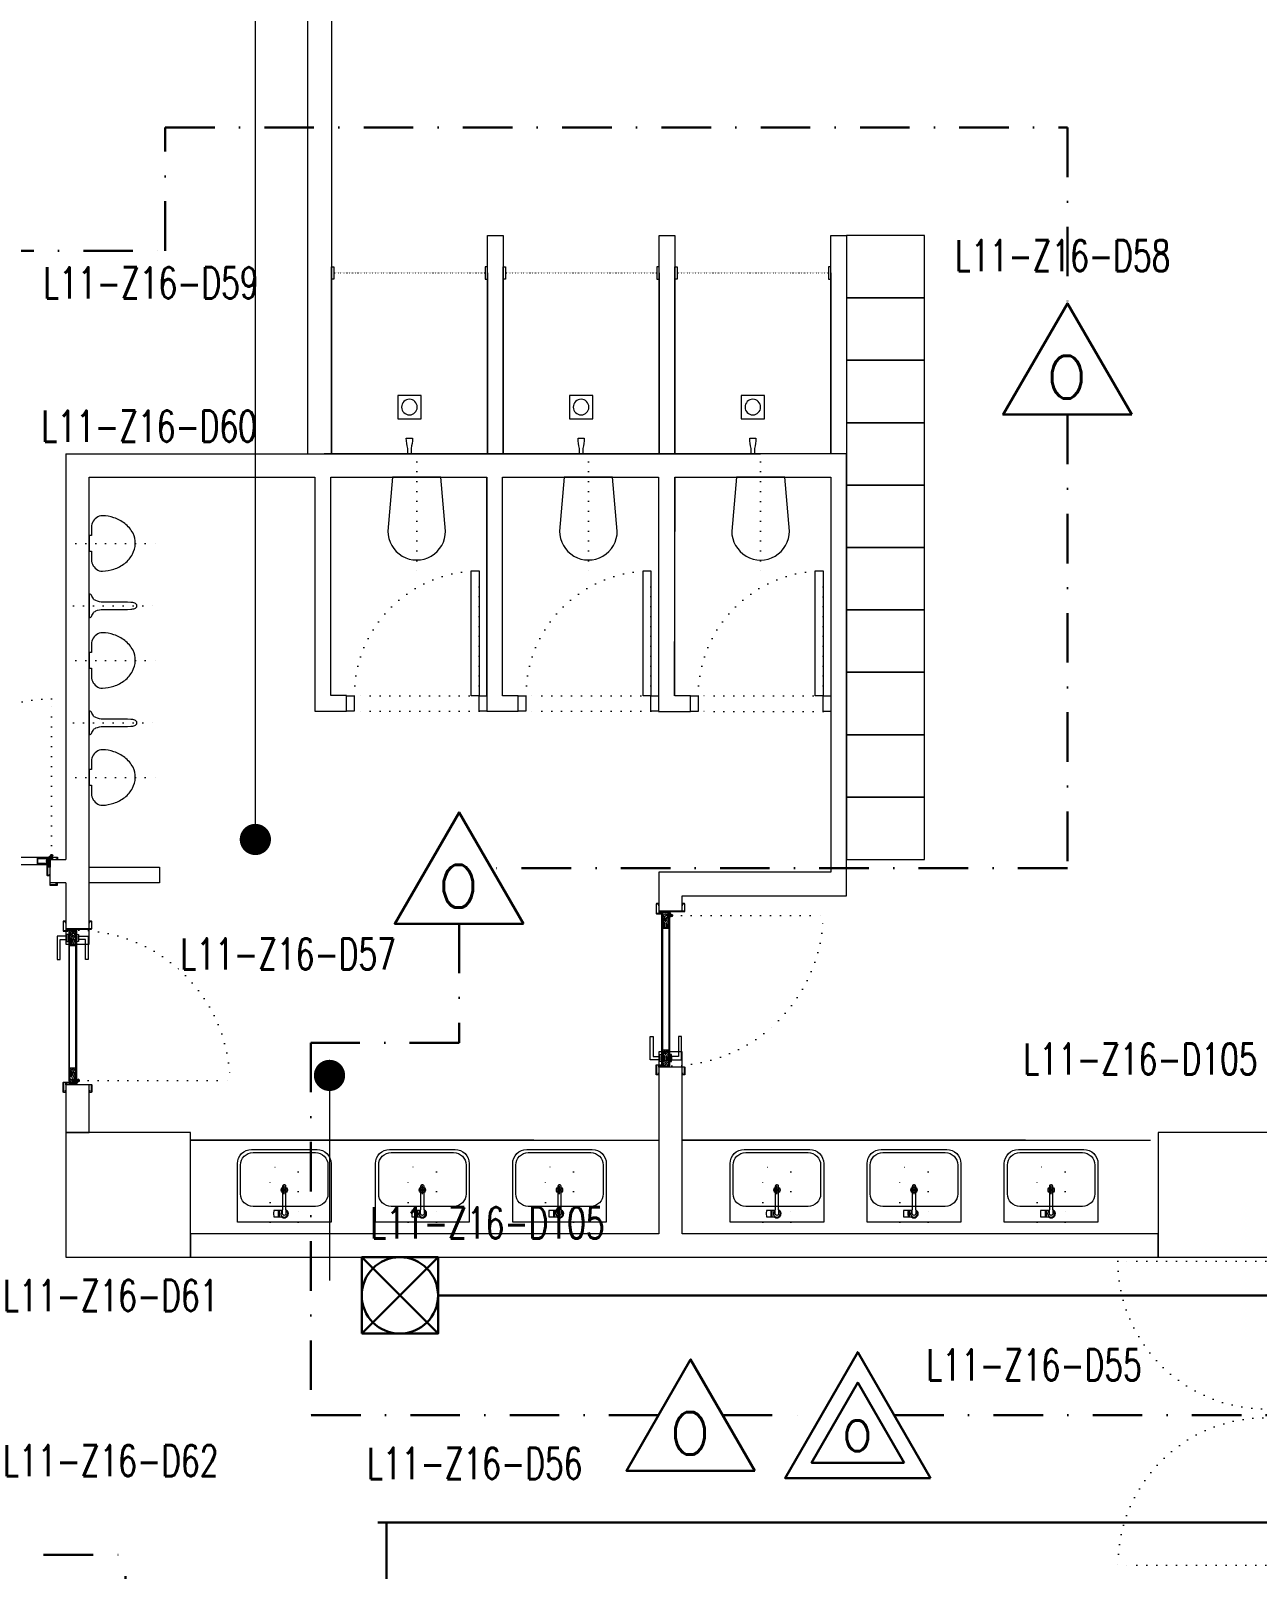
# Model space of a CAD drawing. Header units: metres. Extents: x -19121 to 152404, y -12107 to 29421.
# Drawn here: x 84838 to 85623, y 6990 to 7976 of the extents above; entities that cross this region are included whole.
import ezdxf
from ezdxf.enums import TextEntityAlignment as Align

# ---------------------------------------------------------------- set-up
doc = ezdxf.new("R2010")
doc.units = ezdxf.units.M
doc.header["$LTSCALE"] = 50
doc.header["$MEASUREMENT"] = 0
for name, pattern in [('DASHDOT', [25.4, 12.7, -6.35, 0, -6.35]), ('DOT2', [0.125, 0, -0.125]), ('HIDDEN', [0.375, 0.25, -0.125])]:
    doc.linetypes.add(name, pattern=pattern)
doc.layers.get('0').update_dxf_attribs({"color": 9, "lineweight": 9})
for name, color, linetype, lineweight in [('00', 9, 'Continuous', 9), ('01', 9, 'Continuous', 9), ('05', 9, 'Continuous', 9), ('05V', 9, 'Continuous', 9), ('06B', 9, 'Continuous', 9), ('06C @ 1', 9, 'Continuous', 9), ('07K', 9, 'Continuous', 9), ('09', 9, 'Continuous', 9), ('10', 9, 'Continuous', 9), ('11', 9, 'Continuous', 9), ('12', 9, 'Continuous', 9), ('15', 9, 'Continuous', 9), ('20', 9, 'DOT2', 9), ('21_mahal200', 9, 'Continuous', 9), ('E-ASMA TAVAN DUMAN DEDEKTÖRÜ', 7, 'Continuous', 30), ('E-DEDEKTÖR NUMARALARI', 20, 'Continuous', 30), ('E-DUVAR TİPİ FLAŞÖR', 7, 'Continuous', 30), ('E-KABLO', 7, 'Continuous', 30), ('E-OPTİK DUMAN DEDEKTÖRÜ', 7, 'Continuous', 30)]:
    doc.layers.add(name, color=color, linetype=linetype, lineweight=lineweight)
doc.styles.add('E-YAZI', font='txttw.shx', dxfattribs={"height": 200})
doc.styles.add('MuuM_TEXT-STANDART', font='ARIALN.TTF')
doc.dimstyles.new('MuuM_DIM200', dxfattribs={"dimscale": 20, "dimtxt": 2, "dimasz": 1, "dimexe": 1, "dimexo": 1, "dimgap": 1, "dimtad": 1, "dimdec": 1, "dimrnd": 0.5, "dimdsep": 46, "dimtxsty": 'MuuM_TEXT-STANDART', "dimblk": 'ARCHTICK', "dimcen": 0, "dimdle": 0.15, "dimclrd": 256, "dimclre": 256, "dimclrt": 256, "dimadec": 0, "dimazin": 0, "dimtfac": 5, "dimtdec": 1, "dimtix": 1, "dimtmove": 2, "dimatfit": 3, "dimldrblk": 'DOT', "dimfxl": 3, "dimfxlon": 1, "dimtolj": 1, "dimlwd": -1, "dimlwe": -1, "dimarcsym": 0})

# ---------------------------------------------------------------- blocks, each defined once
blk = doc.blocks.new('100_OPTİK DUMAN DEDEKTÖRÜ 085')
at = {"layer": 'E-OPTİK DUMAN DEDEKTÖRÜ', "color": 4}
blk.add_lwpolyline([(2.059, 0), (0, 3.566), (-2.059, 0)], close=True, dxfattribs=at)
at = {"layer": 'E-OPTİK DUMAN DEDEKTÖRÜ', "color": 3, "style": 'E-YAZI'}
blk.add_text('O', height=1.36, dxfattribs=at).set_placement((-0.022, 1.201), align=Align.MIDDLE)
blk = doc.blocks.new('100_DUVAR TİPİ FLAŞÖR 085')
at = {"layer": 'E-DUVAR TİPİ FLAŞÖR', "color": 4}
blk.add_line((-1.224, 2.448), (1.224, 0), dxfattribs=at)
blk.add_lwpolyline([(-1.224, 0), (-1.224, 2.448), (1.224, 2.448), (1.224, 0)], close=True, dxfattribs=at)
blk.add_lwpolyline([(1.224, 2.448), (-1.224, 0)], dxfattribs=at)
blk.add_circle((0, 1.224), 1.224, dxfattribs=at)
blk = doc.blocks.new('100_ASMA TAVAN DUMAN DEDEKTÖRÜ 085')
at = {"layer": 'E-ASMA TAVAN DUMAN DEDEKTÖRÜ', "color": 4}
blk.add_lwpolyline([(2.33, 0), (0, 4.036), (-2.33, 0)], close=True, dxfattribs=at)
at = {"layer": 'E-ASMA TAVAN DUMAN DEDEKTÖRÜ', "color": 3}
blk.add_lwpolyline([(1.482, 0.49), (0, 3.057), (-1.482, 0.49)], close=True, dxfattribs=at)
at = {"layer": 'E-ASMA TAVAN DUMAN DEDEKTÖRÜ', "color": 3, "style": 'E-YAZI'}
blk.add_text('O', height=0.979, dxfattribs=at).set_placement((-0.016, 1.354), align=Align.MIDDLE)
blk = doc.blocks.new('p-kolon_80x80')
blk.add_lwpolyline([(-40, -40), (40, -40), (40, 40), (-40, 40)], close=True)
blk = doc.blocks.new('1.Bod.Ara.Sitatik Elk')
at = {"layer": '01'}
for p in [(900, -1400), (1600, -1400)]:
    blk.add_blockref('p-kolon_80x80', p, dxfattribs=at)
blk = doc.blocks.new('_ArchTick')
at = {"color": 0, "linetype": 'ByBlock', "const_width": 0.15}
blk.add_lwpolyline([(-0.5, -0.5), (0.5, 0.5)], dxfattribs=at)
blk = doc.blocks.new('_Dot')
at = {"color": 0, "linetype": 'ByBlock', "lineweight": -2}
blk.add_line((-0.5, 0), (-1, 0), dxfattribs=at)
at = {"color": 0, "linetype": 'ByBlock', "const_width": 0.5}
blk.add_lwpolyline([(-0.25, 0, 1), (0.25, 0, 1)], format="xyb", close=True, dxfattribs=at)
blk = doc.blocks.new('p-kapı kolu')
for points in [[(2.2, 0), (2.2, -1.25), (-2.2, -1.25), (-2.2, 0), (2.2, 0)], [(1.225, -1.25), (1.225, -7.5), (-13.775, -7.5), (-13.775, -5.625), (-1.025, -5.625), (-1.025, -5.625), (-1.025, -1.25), (1.225, -1.25)]]:
    blk.add_lwpolyline(points)
blk = doc.blocks.new('K-AH-01')
at = {"layer": '09'}
h = blk.add_hatch(dxfattribs=at)
h.set_pattern_fill('LOGEND', color=256, scale=10, style=0)
h.set_pattern_definition([(7e-15, (-3944.073, -2726.897), (10, 10), [3, -7]), (7e-15, (-3944.073, -2726.397), (10, 10), [3, -7]), (7e-15, (-3943.573, -2725.397), (10, 10), [2, -8]), (7e-15, (-3943.073, -2724.397), (10, 10), [1.5, -8.5]), (7e-15, (-3943.073, -2723.397), (10, 10), [1, -9]), (7e-15, (-3945.573, -2722.397), (10, 10), [0.5, -2.5, 0.5, -6.5]), (7e-15, (-3944.073, -2721.897), (10, 10), [0.5, -4, 1.5, -4]), (7e-15, (-3942.073, -2721.397), (10, 10), [0.5, -0.5, 0.5, -8.5]), (7e-15, (-3942.573, -2720.897), (10, 10), [0.5, -9.5]), (7e-15, (-3943.073, -2719.897), (10, 10), [1.5, -8.5]), (7e-15, (-3943.073, -2718.897), (10, 10), [2, -8]), (7e-15, (-3943.573, -2717.897), (10, 10), [2.5, -3, 0.5, -4]), (90, (-3947.573, -2723.897), (-10, 10), [0.5, -1, 2.5, -6]), (90, (-3947.073, -2722.897), (-10, 10), [0.5, -0.5, 1.5, -7.5]), (90, (-3946.573, -2718.897), (-10, 10), [1, -9]), (90, (-3946.073, -2722.897), (-10, 10), [2, -3, 0.5, -4.5]), (90, (-3945.573, -2717.397), (-10, 10), [0.5, -9.5]), (90, (-3945.073, -2722.397), (-10, 10), [1.5, -8.5]), (90, (-3944.073, -2721.897), (-10, 10), [1, -9]), (90, (-3943.073, -2721.897), (-10, 10), [0.5, -1.5, 1.5, -6.5]), (90, (-3942.573, -2721.397), (-10, 10), [0.5, -9.5]), (90, (-3942.073, -2723.397), (-10, 10), [1.4, -8.6]), (90, (-3941.573, -2725.397), (-10, 10), [1, -9]), (90, (-3940.573, -2721.397), (-10, 10), [0.5, -9.5]), (90, (-3939.573, -2721.897), (-10, 10), [1.5, -8.5]), (90, (-3938.573, -2721.897), (-10, 10), [1.5, -8.5]), (45, (-3940.073, -2725.8966), (1e-15, 10), [0.7071, -0.7071, 0.7071, -12.020836]), (45, (-3942.073, -2723.3966), (1e-15, 10), [1.4142, -12.727936]), (45, (-3946.073, -2718.3966), (1e-15, 10), [1.4142, -12.727936]), (45, (-3944.073, -2720.8966), (1e-15, 10), [1.4142, -12.727936]), (45, (-3943.573, -2722.8966), (1e-15, 10), [1.4142, -12.727936]), (45, (-3940.573, -2724.8966), (1e-15, 10), [1.4142, -12.727936]), (45, (-3941.573, -2724.3966), (1e-15, 10), [2.12132, -12.020816]), (45, (-3944.573, -2719.8966), (1e-15, 10), [0.7071, -13.435036]), (45, (-3945.073, -2718.8966), (1e-15, 10), [0.7071, -13.435036]), (45, (-3941.073, -2718.8966), (1e-15, 10), [0.7071, -13.435036]), (45, (-3945.073, -2723.8966), (1e-15, 10), [0.7071, -13.435036]), (45, (-3939.573, -2720.3966), (1e-15, 10), [0.7071, -13.435036]), (45, (-3943.073, -2721.3966), (1e-15, 10), [0.7071, -13.435036]), (45, (-3942.073, -2720.3966), (1e-15, 10), [0.7071, -13.435036]), (135, (-3942.573, -2722.3966), (-10, 1e-15), [0.7071, -0.7071, 2.12132, -10.606616]), (135, (-3941.073, -2722.3966), (-10, 1e-15), [0.7071, -13.435036]), (135, (-3941.073, -2725.8966), (-10, 1e-15), [0.7071, -13.435036]), (135, (-3943.073, -2723.3966), (-10, 1e-15), [0.7071, -13.435036]), (135, (-3941.573, -2721.3966), (-10, 1e-15), [0.7071, -13.435036]), (135, (-3944.073, -2723.8966), (-10, 1e-15), [0.7071, -13.435036]), (135, (-3940.073, -2723.8966), (-10, 1e-15), [0.7071, -13.435036]), (135, (-3947.073, -2726.8966), (-10, 1e-15), [0.7071, -13.435036]), (135, (-3946.573, -2726.3966), (-10, 1e-15), [1.4142, -12.727936]), (135, (-3946.073, -2725.8966), (-10, 1e-15), [1.4142, -12.727936]), (135, (-3945.073, -2725.8966), (-10, 1e-15), [1.4142, -12.727936]), (135, (-3944.573, -2724.8966), (-10, 1e-15), [1.4142, -12.727936]), (135, (-3940.573, -2720.8966), (-10, 1e-15), [1.4142, -12.727936]), (135, (-3938.573, -2725.8966), (-10, 1e-15), [1.4142, -12.727936]), (135, (-3938.073, -2717.8966), (-10, 1e-15), [1.4142, -12.727936]), (135, (-3938.073, -2718.8966), (-10, 1e-15), [1.4142, -12.727936]), (135, (-3939.073, -2719.3966), (-10, 1e-15), [1.4142, -12.727936]), (135, (-3946.073, -2719.3966), (-10, 1e-15), [2.12132, -12.020816]), (135, (-3939.573, -2720.3966), (-10, 1e-15), [2.12132, -12.020816]), (26.56505, (-3945.0727, -2717.3966), (10, 4e-09), [1.118, -21.24268]), (26.56505, (-3945.0727, -2722.3966), (10, 4e-09), [1.118, -21.24268]), (26.56505, (-3944.0727, -2719.3966), (10, 4e-09), [1.118, -21.24268]), (26.56505, (-3941.0727, -2726.3966), (10, 4e-09), [1.118, -21.24268]), (26.56505, (-3941.5727, -2725.3966), (10, 4e-09), [1.118, -21.24268]), (26.56505, (-3944.5727, -2723.3966), (10, 4e-09), [1.118, -21.24268]), (26.56505, (-3944.5727, -2718.3966), (10, 4e-09), [1.118, -21.24268]), (26.56505, (-3941.5727, -2721.3966), (10, 4e-09), [2.236, -20.12468]), (63.43495, (-3941.5727, -2719.8966), (5e-10, 10), [1.118, -21.24268]), (63.43495, (-3940.0727, -2722.8966), (5e-10, 10), [1.118, -21.24268]), (63.43495, (-3945.0727, -2720.8966), (5e-10, 10), [1.118, -21.24268]), (63.43495, (-3947.0727, -2720.3966), (5e-10, 10), [1.118, -21.24268]), (63.43495, (-3941.0727, -2722.3966), (5e-10, 10), [1.118, -21.24268]), (63.43495, (-3942.0727, -2722.3966), (5e-10, 10), [1.118, -21.24268]), (63.43495, (-3946.0727, -2720.8966), (5e-10, 10), [2.236, -20.12468]), (63.43495, (-3938.5727, -2724.3966), (5e-10, 10), [2.236, -20.12468]), (63.43495, (-3939.5727, -2723.8966), (5e-10, 10), [2.236, -20.12468]), (116.56505, (-3947.5727, -2725.3966), (-4e-09, 10), [1.118, -21.24268]), (116.56505, (-3947.5727, -2719.8966), (-4e-09, 10), [1.118, -21.24268]), (116.56505, (-3945.5727, -2726.8966), (-4e-09, 10), [1.118, -21.24268]), (116.56505, (-3946.5727, -2717.8966), (-4e-09, 10), [1.118, -21.24268]), (116.56505, (-3945.5727, -2723.8966), (-4e-09, 10), [1.118, -21.24268]), (116.56505, (-3943.5727, -2722.8966), (-4e-09, 10), [1.118, -21.24268]), (116.56505, (-3942.5727, -2720.8966), (-4e-09, 10), [1.118, -21.24268]), (116.56505, (-3947.0727, -2724.8966), (3.2e-06, 10.0000016), [1.118, -21.24268]), (116.56505, (-3944.5727, -2723.3966), (-4e-09, 10), [1.118, -21.24268]), (116.56505, (-3941.5727, -2724.3966), (-4e-09, 10), [1.118, -21.24268]), (116.56505, (-3940.5727, -2723.3966), (-4e-09, 10), [1.118, -21.24268]), (116.56505, (-3938.5727, -2720.3966), (-4e-09, 10), [1.118, -21.24268]), (116.56505, (-3946.0727, -2717.3966), (-4e-09, 10), [1.118, -21.24268]), (116.56505, (-3947.5727, -2717.8966), (-4e-09, 10), [2.236, -20.12468]), (116.56505, (-3946.0727, -2724.8966), (-4e-09, 10), [2.236, -20.12468]), (153.43495, (-3947.5727, -2726.3966), (-10, 5e-10), [1.118, -21.24268]), (153.43495, (-3939.0727, -2726.8966), (-10, 5e-10), [1.118, -21.24268]), (153.43495, (-3939.5727, -2721.8966), (-10, 5e-10), [1.118, -21.24268]), (153.43495, (-3943.5727, -2725.3966), (-10, 5e-10), [1.118, -21.24268]), (153.43495, (-3944.0727, -2726.3966), (-10, 5e-10), [1.118, -21.24268]), (153.43495, (-3943.0727, -2724.3966), (-10, 5e-10), [1.118, -21.24268]), (153.43495, (-3940.0727, -2718.3966), (-10, 5e-10), [1.118, -21.24268]), (153.43495, (-3939.0727, -2717.8966), (-10, 5e-10), [2.236, -20.12468])])
h.paths.add_polyline_path([(10.77, 6.46), (10.77, 2.46), (0.77, 2.46), (0.77, 6.46)])
h = blk.add_hatch(dxfattribs=at)
h.set_pattern_fill('LOGEND', color=256, scale=10, style=0)
h.set_pattern_definition([(7e-15, (-3938.781, -2726.897), (10, 10), [3, -7]), (7e-15, (-3938.781, -2726.397), (10, 10), [3, -7]), (7e-15, (-3938.281, -2725.397), (10, 10), [2, -8]), (7e-15, (-3937.781, -2724.397), (10, 10), [1.5, -8.5]), (7e-15, (-3937.781, -2723.397), (10, 10), [1, -9]), (7e-15, (-3940.281, -2722.397), (10, 10), [0.5, -2.5, 0.5, -6.5]), (7e-15, (-3938.781, -2721.897), (10, 10), [0.5, -4, 1.5, -4]), (7e-15, (-3936.781, -2721.397), (10, 10), [0.5, -0.5, 0.5, -8.5]), (7e-15, (-3937.281, -2720.897), (10, 10), [0.5, -9.5]), (7e-15, (-3937.781, -2719.897), (10, 10), [1.5, -8.5]), (7e-15, (-3937.781, -2718.897), (10, 10), [2, -8]), (7e-15, (-3938.281, -2717.897), (10, 10), [2.5, -3, 0.5, -4]), (90, (-3942.281, -2723.897), (-10, 10), [0.5, -1, 2.5, -6]), (90, (-3941.781, -2722.897), (-10, 10), [0.5, -0.5, 1.5, -7.5]), (90, (-3941.281, -2718.897), (-10, 10), [1, -9]), (90, (-3940.781, -2722.897), (-10, 10), [2, -3, 0.5, -4.5]), (90, (-3940.281, -2717.397), (-10, 10), [0.5, -9.5]), (90, (-3939.781, -2722.397), (-10, 10), [1.5, -8.5]), (90, (-3938.781, -2721.897), (-10, 10), [1, -9]), (90, (-3937.781, -2721.897), (-10, 10), [0.5, -1.5, 1.5, -6.5]), (90, (-3937.281, -2721.397), (-10, 10), [0.5, -9.5]), (90, (-3936.781, -2723.397), (-10, 10), [1.4, -8.6]), (90, (-3936.281, -2725.397), (-10, 10), [1, -9]), (90, (-3935.281, -2721.397), (-10, 10), [0.5, -9.5]), (90, (-3934.281, -2721.897), (-10, 10), [1.5, -8.5]), (90, (-3933.281, -2721.897), (-10, 10), [1.5, -8.5]), (45, (-3934.781, -2725.8966), (1e-15, 10), [0.7071, -0.7071, 0.7071, -12.020836]), (45, (-3936.781, -2723.3966), (1e-15, 10), [1.4142, -12.727936]), (45, (-3940.781, -2718.3966), (1e-15, 10), [1.4142, -12.727936]), (45, (-3938.781, -2720.8966), (1e-15, 10), [1.4142, -12.727936]), (45, (-3938.281, -2722.8966), (1e-15, 10), [1.4142, -12.727936]), (45, (-3935.281, -2724.8966), (1e-15, 10), [1.4142, -12.727936]), (45, (-3936.281, -2724.3966), (1e-15, 10), [2.12132, -12.020816]), (45, (-3939.281, -2719.8966), (1e-15, 10), [0.7071, -13.435036]), (45, (-3939.781, -2718.8966), (1e-15, 10), [0.7071, -13.435036]), (45, (-3935.781, -2718.8966), (1e-15, 10), [0.7071, -13.435036]), (45, (-3939.781, -2723.8966), (1e-15, 10), [0.7071, -13.435036]), (45, (-3934.281, -2720.3966), (1e-15, 10), [0.7071, -13.435036]), (45, (-3937.781, -2721.3966), (1e-15, 10), [0.7071, -13.435036]), (45, (-3936.781, -2720.3966), (1e-15, 10), [0.7071, -13.435036]), (135, (-3937.281, -2722.3966), (-10, 1e-15), [0.7071, -0.7071, 2.12132, -10.606616]), (135, (-3935.781, -2722.3966), (-10, 1e-15), [0.7071, -13.435036]), (135, (-3935.781, -2725.8966), (-10, 1e-15), [0.7071, -13.435036]), (135, (-3937.781, -2723.3966), (-10, 1e-15), [0.7071, -13.435036]), (135, (-3936.281, -2721.3966), (-10, 1e-15), [0.7071, -13.435036]), (135, (-3938.781, -2723.8966), (-10, 1e-15), [0.7071, -13.435036]), (135, (-3934.781, -2723.8966), (-10, 1e-15), [0.7071, -13.435036]), (135, (-3941.781, -2726.8966), (-10, 1e-15), [0.7071, -13.435036]), (135, (-3941.281, -2726.3966), (-10, 1e-15), [1.4142, -12.727936]), (135, (-3940.781, -2725.8966), (-10, 1e-15), [1.4142, -12.727936]), (135, (-3939.781, -2725.8966), (-10, 1e-15), [1.4142, -12.727936]), (135, (-3939.281, -2724.8966), (-10, 1e-15), [1.4142, -12.727936]), (135, (-3935.281, -2720.8966), (-10, 1e-15), [1.4142, -12.727936]), (135, (-3933.281, -2725.8966), (-10, 1e-15), [1.4142, -12.727936]), (135, (-3932.781, -2717.8966), (-10, 1e-15), [1.4142, -12.727936]), (135, (-3932.781, -2718.8966), (-10, 1e-15), [1.4142, -12.727936]), (135, (-3933.781, -2719.3966), (-10, 1e-15), [1.4142, -12.727936]), (135, (-3940.781, -2719.3966), (-10, 1e-15), [2.12132, -12.020816]), (135, (-3934.281, -2720.3966), (-10, 1e-15), [2.12132, -12.020816]), (26.56505, (-3939.7813, -2717.3966), (10, 4e-09), [1.118, -21.24268]), (26.56505, (-3939.7813, -2722.3966), (10, 4e-09), [1.118, -21.24268]), (26.56505, (-3938.7813, -2719.3966), (10, 4e-09), [1.118, -21.24268]), (26.56505, (-3935.7813, -2726.3966), (10, 4e-09), [1.118, -21.24268]), (26.56505, (-3936.2813, -2725.3966), (10, 4e-09), [1.118, -21.24268]), (26.56505, (-3939.2813, -2723.3966), (10, 4e-09), [1.118, -21.24268]), (26.56505, (-3939.2813, -2718.3966), (10, 4e-09), [1.118, -21.24268]), (26.56505, (-3936.2813, -2721.3966), (10, 4e-09), [2.236, -20.12468]), (63.43495, (-3936.2813, -2719.8966), (5e-10, 10), [1.118, -21.24268]), (63.43495, (-3934.7813, -2722.8966), (5e-10, 10), [1.118, -21.24268]), (63.43495, (-3939.7813, -2720.8966), (5e-10, 10), [1.118, -21.24268]), (63.43495, (-3941.7813, -2720.3966), (5e-10, 10), [1.118, -21.24268]), (63.43495, (-3935.7813, -2722.3966), (5e-10, 10), [1.118, -21.24268]), (63.43495, (-3936.7813, -2722.3966), (5e-10, 10), [1.118, -21.24268]), (63.43495, (-3940.7813, -2720.8966), (5e-10, 10), [2.236, -20.12468]), (63.43495, (-3933.2813, -2724.3966), (5e-10, 10), [2.236, -20.12468]), (63.43495, (-3934.2813, -2723.8966), (5e-10, 10), [2.236, -20.12468]), (116.56505, (-3942.2813, -2725.3966), (-4e-09, 10), [1.118, -21.24268]), (116.56505, (-3942.2813, -2719.8966), (-4e-09, 10), [1.118, -21.24268]), (116.56505, (-3940.2813, -2726.8966), (-4e-09, 10), [1.118, -21.24268]), (116.56505, (-3941.2813, -2717.8966), (-4e-09, 10), [1.118, -21.24268]), (116.56505, (-3940.2813, -2723.8966), (-4e-09, 10), [1.118, -21.24268]), (116.56505, (-3938.2813, -2722.8966), (-4e-09, 10), [1.118, -21.24268]), (116.56505, (-3937.2813, -2720.8966), (-4e-09, 10), [1.118, -21.24268]), (116.56505, (-3941.7813, -2724.8966), (3.2e-06, 10.0000016), [1.118, -21.24268]), (116.56505, (-3939.2813, -2723.3966), (-4e-09, 10), [1.118, -21.24268]), (116.56505, (-3936.2813, -2724.3966), (-4e-09, 10), [1.118, -21.24268]), (116.56505, (-3935.2813, -2723.3966), (-4e-09, 10), [1.118, -21.24268]), (116.56505, (-3933.2813, -2720.3966), (-4e-09, 10), [1.118, -21.24268]), (116.56505, (-3940.7813, -2717.3966), (-4e-09, 10), [1.118, -21.24268]), (116.56505, (-3942.2813, -2717.8966), (-4e-09, 10), [2.236, -20.12468]), (116.56505, (-3940.7813, -2724.8966), (-4e-09, 10), [2.236, -20.12468]), (153.43495, (-3942.2813, -2726.3966), (-10, 5e-10), [1.118, -21.24268]), (153.43495, (-3933.7813, -2726.8966), (-10, 5e-10), [1.118, -21.24268]), (153.43495, (-3934.2813, -2721.8966), (-10, 5e-10), [1.118, -21.24268]), (153.43495, (-3938.2813, -2725.3966), (-10, 5e-10), [1.118, -21.24268]), (153.43495, (-3938.7813, -2726.3966), (-10, 5e-10), [1.118, -21.24268]), (153.43495, (-3937.7813, -2724.3966), (-10, 5e-10), [1.118, -21.24268]), (153.43495, (-3934.7813, -2718.3966), (-10, 5e-10), [1.118, -21.24268]), (153.43495, (-3933.7813, -2717.8966), (-10, 5e-10), [2.236, -20.12468])])
h.paths.add_polyline_path([(89.06, 2.47), (89.06, 6.46), (99.06, 6.47), (99.06, 2.47)])
at = {"layer": '10'}
for points in [[(-0.44, -1.7), (1.3, -1.7, 0.414214), (1.6, -1.4), (1.6, 1.1, 0.414214), (1.3, 1.4, 0.414214), (1, 1.1), (1, 0.2), (0.2, 0.2), (0.2, 16.4, 0.414214), (-0.1, 16.7), (-4.6, 16.7, 0.414214), (-4.9, 16.4), (-4.9, 15.3, 0.414214), (-4.6, 15), (-3.5, 15), (-3.5, 15.2), (-4.6, 15.2, -0.414214), (-4.7, 15.3), (-4.7, 16.4, -0.414214), (-4.6, 16.5), (-0.2, 16.5), (-0.1, 16.5, -0.414214), (0, 16.4), (0, 0), (1.2, 0), (1.2, 1.1, -0.414214), (1.3, 1.2, -0.414214), (1.4, 1.1), (1.4, -1.4, -0.414214), (1.3, -1.5), (-0.44, -1.5), (-4.6, -1.5, -0.414214), (-4.7, -1.4), (-4.7, -0.3, -0.414214), (-4.6, -0.2), (-3.5, -0.2), (-3.5, 0), (-4.6, 0, 0.414214), (-4.9, -0.3), (-4.9, -1.4, 0.414214), (-4.6, -1.7)], [(100.44, -1.7), (98.7, -1.7, -0.414214), (98.4, -1.4), (98.4, 1.1, -0.414214), (98.7, 1.4, -0.414214), (99, 1.1), (99, 0.2), (99.8, 0.2), (99.8, 16.4, -0.414214), (100.1, 16.7), (104.6, 16.7, -0.414214), (104.9, 16.4), (104.9, 15.3, -0.414214), (104.6, 15), (103.5, 15), (103.5, 15.2), (104.6, 15.2, 0.414214), (104.7, 15.3), (104.7, 16.4, 0.414214), (104.6, 16.5), (100.2, 16.5), (100.1, 16.5, 0.414214), (100, 16.4), (100, 0), (98.8, 0), (98.8, 1.1, 0.414214), (98.7, 1.2, 0.414214), (98.6, 1.1), (98.6, -1.4, 0.414214), (98.7, -1.5), (100.44, -1.5), (104.6, -1.5, 0.414214), (104.7, -1.4), (104.7, -0.3, 0.414214), (104.6, -0.2), (103.5, -0.2), (103.5, 0), (104.6, 0, -0.414214), (104.9, -0.3), (104.9, -1.4, -0.414214), (104.6, -1.7)], [(2.15, 7.6), (0.77, 6.96), (0.77, 4.09), (0.57, 4.09), (0.57, 7.09), (2.04, 7.77, -14.796002)]]:
    blk.add_lwpolyline(points, format="xyb", close=True, dxfattribs=at)
blk.add_circle((2.72, 8.09), 0.55, dxfattribs=at)
at = {"layer": '12'}
for points in [[(0.77, 6.46), (99.06, 6.47), (99.06, 6.97), (0.77, 6.96)], [(0.77, 2.46), (10.77, 2.46), (10.77, 6.46), (0.77, 6.46)], [(0.77, 2.46), (99.06, 2.46), (99.06, 1.96), (0.77, 1.96)], [(89.06, 2.46), (99.06, 2.46), (99.06, 6.47), (89.06, 6.47)]]:
    blk.add_lwpolyline(points, close=True, dxfattribs=at)
at = {"layer": '20'}
blk.add_lwpolyline([(2.72, 8.09), (2.72, 105.23)], dxfattribs=at)
at = {"layer": '20', "linetype": 'HIDDEN'}
for points in [[(1.97, 6.89), (1.97, 5.39), (3.47, 5.39), (3.47, 6.89)], [(2.17, 7.58), (2.17, 5.59), (3.27, 5.59), (3.27, 7.58)]]:
    blk.add_lwpolyline(points, dxfattribs=at)
at = {"layer": '20'}
blk.add_arc((0.77, 6.96), 98.29, 357.08416, 88.86324, dxfattribs=at)
at = {"layer": '06C @ 1', "xscale": -1, "rotation": 180}
blk.add_blockref('p-kapı kolu', (94.06, 6.97), dxfattribs=at)
at = {"layer": '06C @ 1'}
blk.add_blockref('p-kapı kolu', (94.06, 1.96), dxfattribs=at)
blk = doc.blocks.new('p-duş kabini')
for points in [[(-485, 1200), (-485, 1120), (-500, 1120), (-500, 1200)], [(485, 1200), (485, 1120), (500, 1120), (500, 1200)], [(75, 375), (75, 225), (-75, 225), (-75, 375)]]:
    blk.add_lwpolyline(points, close=True)
blk.add_lwpolyline([(-500, 1160), (-500, 0), (500, 0), (500, 1160)])
at = {"linetype": 'DOT2'}
blk.add_lwpolyline([(485, 1160), (-485, 1160)], dxfattribs=at)
blk.add_lwpolyline([(20, 100), (-20, 100, 0.069693), (-10, 35), (-10, 4), (-15, 4), (-15, 0), (15, 0), (15, 4), (10, 4), (10, 35, 0.069693), (20, 100)], format="xyb")
blk.add_circle((0, 300), 50)
blk = doc.blocks.new('gr-p-barel kilitli kapı kolu')
at = {"flags": 128}
for points in [[(-0.9, 0.8), (-0.9, 4.9), (-11.7, 4.9), (-11.7, 6.7), (0.9, 6.7), (0.9, 0.8)], [(-0.8, 5), (0.8, 6.6)]]:
    blk.add_lwpolyline(points, dxfattribs=at)
blk.add_lwpolyline([(-2.75, 0), (-2.75, 0.7), (2.75, 0.7), (2.75, 0)])
blk.add_lwpolyline([(-1.3, 0.7), (1.3, 0.7), (1.3, 0.8), (-1.3, 0.8)], close=True)
blk = doc.blocks.new('prf-scr2')
at = {"linetype": 'DOT2', "ltscale": 10}
blk.add_line((0, 0.19), (0, -1.06), dxfattribs=at)
for p, q in [((0.09, -0.24), (-0.09, -0.2)), ((-0.09, -0.24), (0.09, -0.28)), ((0.09, -0.32), (-0.09, -0.28)), ((-0.09, -0.32), (0.09, -0.36)), ((0.09, -0.4), (-0.09, -0.36)), ((-0.09, -0.4), (0.09, -0.44)), ((0.09, -0.48), (-0.09, -0.44)), ((-0.09, -0.48), (0.09, -0.52)), ((0.09, -0.56), (-0.09, -0.52)), ((-0.09, -0.56), (0.09, -0.6)), ((0.09, -0.64), (-0.09, -0.6)), ((-0.09, -0.64), (0.09, -0.68)), ((0.09, -0.72), (-0.09, -0.68)), ((-0.09, -0.72), (0.09, -0.76)), ((0.06, -0.84), (-0.08, -0.76)), ((-0.07, -0.8), (0.06, -0.84)), ((0.09, -0.17), (0, -0.15)), ((0, -0.18), (0.09, -0.2))]:
    blk.add_line(p, q)
blk.add_lwpolyline([(0.23, 0), (-0.23, 0), (-0.23, -0.01), (-0.12, -0.14), (0.12, -0.14), (0.23, -0.01), (0.23, 0)], close=True)
for points in [[(0.23, -0.01), (-0.23, -0.01)], [(-0.09, -0.14), (-0.09, -0.2), (-0.12, -0.22), (-0.12, -0.23), (-0.09, -0.24), (-0.09, -0.28), (-0.12, -0.3), (-0.12, -0.31), (-0.09, -0.32), (-0.09, -0.36), (-0.12, -0.38), (-0.12, -0.39), (-0.09, -0.4), (-0.09, -0.44), (-0.12, -0.46), (-0.12, -0.46), (-0.09, -0.48), (-0.09, -0.52), (-0.12, -0.54), (-0.12, -0.54), (-0.09, -0.56), (-0.09, -0.6), (-0.12, -0.62), (-0.12, -0.62), (-0.09, -0.64), (-0.09, -0.68), (-0.12, -0.69), (-0.12, -0.7), (-0.09, -0.72), (-0.09, -0.73), (-0.08, -0.76), (-0.1, -0.77), (-0.1, -0.78), (-0.07, -0.8), (-0.01, -0.94), (0, -0.95), (0.01, -0.94), (0.08, -0.76), (0.09, -0.76), (0.12, -0.74), (0.12, -0.73), (0.09, -0.72), (0.09, -0.68), (0.12, -0.66), (0.12, -0.66), (0.09, -0.64), (0.09, -0.6), (0.12, -0.58), (0.12, -0.58), (0.09, -0.56), (0.09, -0.52), (0.12, -0.5), (0.12, -0.5), (0.09, -0.48), (0.09, -0.44), (0.12, -0.43), (0.12, -0.42), (0.09, -0.4), (0.09, -0.36), (0.12, -0.35), (0.12, -0.34), (0.09, -0.32), (0.09, -0.28), (0.12, -0.27), (0.12, -0.26), (0.09, -0.24), (0.09, -0.2), (0.12, -0.19), (0.12, -0.18), (0.09, -0.17), (0.09, -0.14)]]:
    blk.add_lwpolyline(points)
blk = doc.blocks.new('K-SAC-01')
at = {"layer": '10'}
for points in [[(-4.6, 16.2, -0.414214), (-4.5, 16.3), (-0.1, 16.3, -0.414214), (0, 16.2), (0, 5.9), (0.2, 5.9), (0.2, 16.2, 0.414214), (-0.1, 16.5), (-4.5, 16.5, 0.414214), (-4.8, 16.2), (-4.8, 15.3, 0.414214), (-4.5, 15), (-3.4, 15), (-3.4, 15.2), (-4.5, 15.2, -0.414214), (-4.6, 15.3)], [(0.2, 10.3, -0.414214), (0.5, 10.6), (1.5, 10.6, -0.414214), (1.8, 10.3), (1.8, 3.9, -0.414214), (1.5, 3.6, -0.414214), (1.2, 3.9), (1.2, 4.8), (0.2, 4.8), (0.2, -1.2, -0.414214), (-0.1, -1.5), (-4.5, -1.5, -0.414214), (-4.8, -1.2), (-4.8, -0.3, -0.414214), (-4.5, 0), (-3.4, 0), (-3.4, -0.2), (-4.5, -0.2, 0.414214), (-4.6, -0.3), (-4.6, -1.2, 0.414214), (-4.5, -1.3), (-0.1, -1.3, 0.414214), (0, -1.2), (0, 5), (1.4, 5), (1.4, 3.9, 0.414214), (1.5, 3.8, 0.414214), (1.6, 3.9), (1.6, 10.3, 0.414214), (1.5, 10.4), (0.5, 10.4, 0.414214), (0.4, 10.3), (0.4, 9.4), (0.2, 9.4)], [(99.8, 10.3, 0.414214), (99.5, 10.6), (98.5, 10.6, 0.414214), (98.2, 10.3), (98.2, 3.9, 0.414214), (98.5, 3.6, 0.414214), (98.8, 3.9), (98.8, 4.8), (99.8, 4.8), (99.8, -1.2, 0.414214), (100.1, -1.5), (104.5, -1.5, 0.414214), (104.8, -1.2), (104.8, -0.3, 0.414214), (104.5, 0), (103.4, 0), (103.4, -0.2), (104.5, -0.2, -0.414214), (104.6, -0.3), (104.6, -1.2, -0.414214), (104.5, -1.3), (100.1, -1.3, -0.414214), (100, -1.2), (100, 5), (98.6, 5), (98.6, 3.9, -0.414214), (98.5, 3.8, -0.414214), (98.4, 3.9), (98.4, 10.3, -0.414214), (98.5, 10.4), (99.5, 10.4, -0.414214), (99.6, 10.3), (99.6, 9.4), (99.8, 9.4)], [(104.6, 16.2, 0.414214), (104.5, 16.3), (100.1, 16.3, 0.414214), (100, 16.2), (100, 5.9), (99.8, 5.9), (99.8, 16.2, -0.414214), (100.1, 16.5), (104.5, 16.5, -0.414214), (104.8, 16.2), (104.8, 15.3, -0.414214), (104.5, 15), (103.4, 15), (103.4, 15.2), (104.5, 15.2, 0.414214), (104.6, 15.3)], [(-0.38, -2.01), (1, -1.37), (1, 1.5), (1.2, 1.5), (1.2, -1.5), (-0.27, -2.18, -14.796002)]]:
    blk.add_lwpolyline(points, format="xyb", close=True, dxfattribs=at)
for points in [[(98.8, 0.15), (98.8, 2.15), (99.1, 2.15), (99.1, 3.19), (1.5, 3.19), (1.5, 2.15), (1.8, 2.15), (1.8, 0.15), (1.5, 0.15), (1.5, 1.85), (1.2, 1.85), (1.2, 3.49), (99.4, 3.49), (99.4, 1.85), (99.1, 1.85), (99.1, 0.15)], [(98.8, 2.15), (98.8, 0.15), (99.4, 0.15), (99.4, -1.5), (1.2, -1.5), (1.2, 0.15), (1.8, 0.15), (1.8, 2.15), (2.1, 2.15), (2.1, -0.15), (1.5, -0.15), (1.5, -1.2), (99.1, -1.2), (99.1, -0.15), (98.5, -0.15), (98.5, 2.15), (98.8, 2.15)]]:
    blk.add_lwpolyline(points, dxfattribs=at)
for points in [[(2.1, 3), (8.1, 3), (8.1, -1), (2.1, -1)], [(2.4, 2.7), (7.8, 2.7), (7.8, -0.7), (2.4, -0.7)], [(98.5, 3), (92.5, 3), (92.5, -1), (98.5, -1)], [(98.2, 2.7), (92.8, 2.7), (92.8, -0.7), (98.2, -0.7)]]:
    blk.add_lwpolyline(points, close=True, dxfattribs=at)
blk.add_circle((-0.95, -2.5), 0.55, dxfattribs=at)
at = {"layer": '20', "linetype": 'HIDDEN'}
for points in [[(-0.2, -1.3), (-0.2, 0), (-1.7, 0), (-1.7, -1.3)], [(-0.4, -1.99), (-0.4, -0.2), (-1.5, -0.2), (-1.5, -1.99)]]:
    blk.add_lwpolyline(points, dxfattribs=at)
at = {"layer": '20'}
blk.add_lwpolyline([(-0.95, -2.5), (-0.95, -102.85)], dxfattribs=at)
blk.add_arc((-0.95, -2.5), 100.35, 270, 1.51314, dxfattribs=at)
at = {"layer": '06B'}
blk.add_blockref('gr-p-barel kilitli kapı kolu', (91.4, 3.51), dxfattribs=at)
at = {"layer": '06B', "xscale": -1, "rotation": 180}
blk.add_blockref('gr-p-barel kilitli kapı kolu', (91.4, -1.51), dxfattribs=at)
at = {"layer": '10', "xscale": -1, "rotation": 90}
blk.add_blockref('prf-scr2', (1.5, 1), dxfattribs=at)
at = {"layer": '10', "rotation": 270}
blk.add_blockref('prf-scr2', (99.1, 1.22), dxfattribs=at)
blk = doc.blocks.new('A$C6B6E2180')
for points in [[(-2.42, 0), (2.42, 0)], [(0, 2.66), (0, -2.66)]]:
    blk.add_lwpolyline(points)
for radius in [2, 1]:
    blk.add_circle((0, 0), radius)
blk = doc.blocks.new('p-batarya uno')
at = {"linetype": 'Continuous', "elevation": 5.3}
blk.add_lwpolyline([(1959.69, 13727.45), (1962.73, 13727.45), (1962.83, 13727.49), (1962.88, 13727.6), (1962.95, 13729.55), (1962.88, 13731.5), (1962.83, 13731.6), (1962.73, 13731.65), (1959.69, 13731.65), (1959.65, 13731.57), (1959.65, 13731.52), (1959.41, 13731.55), (1959.35, 13731.55), (1959.25, 13731.65), (1957.79, 13731.65), (1957.49, 13731.89), (1956.84, 13732.15), (1956.4, 13732.22), (1956.15, 13732.25), (1955.46, 13732.15), (1954.81, 13731.89), (1954.25, 13731.45), (1953.81, 13730.89), (1953.55, 13730.24), (1953.45, 13729.55), (1953.55, 13728.86), (1953.81, 13728.21), (1954.25, 13727.65), (1954.81, 13727.21), (1955.05, 13727.11), (1955.05, 13712.11), (1955.09, 13711.84), (1955.2, 13711.58), (1955.37, 13711.36), (1955.6, 13711.19), (1955.87, 13711.09), (1956.15, 13711.05), (1956.43, 13711.09), (1956.7, 13711.19), (1956.93, 13711.36), (1957.1, 13711.58), (1957.21, 13711.84), (1957.25, 13712.11), (1957.25, 13712.3), (1957.25, 13712.43), (1957.25, 13712.66), (1957.25, 13713.02), (1957.25, 13713.51), (1957.25, 13714.13), (1957.25, 13727.11), (1957.49, 13727.21), (1957.79, 13727.45), (1959.25, 13727.45), (1959.35, 13727.55), (1959.41, 13727.55), (1959.65, 13727.57), (1959.65, 13727.52), (1959.69, 13727.45)], close=True, dxfattribs=at)
at = {"linetype": 'Continuous'}
blk.add_lwpolyline([(1955.05, 13727.11), (1955.05, 13729.57), (1955.09, 13729.84), (1955.19, 13730.1), (1955.37, 13730.33), (1955.6, 13730.5), (1955.86, 13730.61), (1956.15, 13730.65), (1956.43, 13730.6), (1956.7, 13730.5), (1956.93, 13730.33), (1957.1, 13730.1), (1957.21, 13729.84), (1957.25, 13729.57), (1957.25, 13729.26), (1957.25, 13728.92), (1957.25, 13727.11)], dxfattribs=at)
for points, elevation in [([(1959.25, 13731.65), (1959.25, 13727.45)], 5.3), ([(1959.35, 13727.55), (1959.35, 13731.55)], 5.31), ([(1959.41, 13731.55), (1959.41, 13727.55)], 5.31), ([(1959.69, 13731.65), (1959.72, 13731.57), (1959.74, 13731.45), (1959.75, 13731.36), (1959.76, 13731.25), (1959.78, 13731.01), (1959.81, 13730.55), (1959.82, 13730.06), (1959.83, 13729.55), (1959.82, 13729.06), (1959.81, 13728.54), (1959.79, 13728.16), (1959.78, 13728.09), (1959.76, 13727.84), (1959.75, 13727.74), (1959.74, 13727.65), (1959.73, 13727.58), (1959.72, 13727.52), (1959.69, 13727.45)], 5.3)]:
    blk.add_lwpolyline(points, dxfattribs=dict(at, elevation=elevation))
blk.add_arc((1956.15, 13729.55), 2.25, 299.26757, 240.73242, dxfattribs=at)
blk = doc.blocks.new('shift lavabo plan-60cm')
at = {"ltscale": 2}
for points in [[(0, 0), (60, 0), (60, -37.5, -0.414214), (51, -46.5), (9, -46.5, -0.414214), (0, -37.5)], [(10, -10), (50, -10, -0.414214), (58, -18), (58, -36.5, -0.414214), (50, -44.5), (10, -44.5, -0.414214), (2, -36.5), (2, -18, -0.414214)]]:
    blk.add_lwpolyline(points, format="xyb", close=True, dxfattribs=at)
at = {"layer": '20', "linetype": 'DOT2', "ltscale": 2}
blk.add_lwpolyline([(21, 0), (39, 0), (39, -32.23, -0.414214), (36, -35.23), (24, -35.23, -0.414214), (21, -32.23)], format="xyb", close=True, dxfattribs=at)
blk.add_blockref('p-batarya uno', (-1926.15, -13734.9))
at = {"ltscale": 2}
blk.add_blockref('A$C6B6E2180', (30, -20.5), dxfattribs=at)
blk = doc.blocks.new('p-kapı-ah-90')
at = {"linetype": 'DOT2'}
for p, q in [((5, 10), (85, 10)), ((5, 0), (85, 0))]:
    blk.add_line(p, q, dxfattribs=at)
for points in [[(10, 10), (10, 90), (5, 90), (5, 10)], [(0, 0), (5, 0), (5, 10), (0, 10)], [(85, 0), (90, 0), (90, 10), (85, 10)]]:
    blk.add_lwpolyline(points, close=True)
blk.add_lwpolyline([(5, 10), (5, 90, -0.414214), (85, 10, -0.433892)], format="xyb", dxfattribs=at)
blk = doc.blocks.new('p-klozet')
at = {"linetype": 'DOT2'}
blk.add_lwpolyline([(0, 10), (0, -60)], dxfattribs=at)
blk.add_lwpolyline([(-15.5, 0), (15.5, 0), (18.5, -34.47, -1.001588), (-18.5, -34.47)], format="xyb", close=True)
blk = doc.blocks.new('p-pisuar')
at = {"linetype": 'DOT2'}
blk.add_lwpolyline([(0, 10), (0, -45)], dxfattribs=at)
blk.add_lwpolyline([(11.42, 0, -0.252384), (17.51, -5, -0.066704), (17.76, -7, -0.088182), (16.45, -14.39, -0.087476), (12.81, -21.28, -0.105521), (6.87, -26.29, -0.121036), (0.13, -28, -0.141396), (-6.48, -26.6, -0.105521), (-12.79, -21.28, -0.087476), (-16.42, -14.39, -0.088182), (-17.74, -7, -0.055826), (-17.51, -5, -0.252384), (-11.42, 0), (-5, 0), (-5, 1.5), (5, 1.5), (5, 0)], format="xyb", close=True)
blk = doc.blocks.new('p-pisuar bölme')
at = {"linetype": 'DOT2'}
blk.add_lwpolyline([(0, 10), (0, -45)], dxfattribs=at)
blk.add_lwpolyline([(0, 0), (-7.5, 0, 0.335863), (-6.29, -1.8, -0.061447), (-4.83, -2.51, -0.147975), (-3.31, -4.31, -0.105673), (-2.38, -8.95, 0.01101), (-2.23, -26.78, 0.044983), (-1.74, -29.26, 0.284409), (0, -30.59, 0.284409), (1.74, -29.26, 0.044983), (2.23, -26.78, 0.01101), (2.38, -8.95, -0.105673), (3.31, -4.31, -0.147975), (4.83, -2.51, -0.061447), (6.29, -1.8, 0.335863), (7.5, 0)], format="xyb", close=True)
blk = doc.blocks.new('p-giyinme dolabı')
blk.add_lwpolyline([(40, -20), (40, 20), (-10, 20), (-10, -20)], close=True)
blk = doc.blocks.new('1.Bod.Ara.Mimari Elk')
for p, q in [((1239.87, -1090.1), (1240, -1090.1)), ((1350.22, -1090.11), (1350.35, -1090.11))]:
    blk.add_line(p, q)
at = {"layer": '00'}
for p, q in [((860, -925.08), (860, -1185.04)), ((860, -925.08), (1305.09, -925.08)), ((875, -1239.43), (875, -939.92)), ((1250.22, -940.11), (1249.87, -1080.1)), ((850, -1200.04), (850, -1185.04)), ((850, -1185.04), (860, -1185.04)), ((860, -1200.04), (850, -1200.04)), ((860, -1200.04), (860, -1239.43)), ((860, -1239.43), (875, -1239.43)), ((1160, -1365), (940, -1365)), ((1475, -1365), (1255, -1365))]:
    blk.add_line(p, q, dxfattribs=at)
for points in [[(1015.22, -925.08), (1015.22, -575), (907.15, -575), (929.24, -560), (1560, -560), (1560, -575), (1215.22, -575)], [(1215.22, -575), (1030.22, -575), (1030.22, -925.08)], [(1019.52, -939.92), (1019.52, -1090.01), (1039.87, -1090.01), (1039.87, -1080.01), (1029.87, -1080.01), (1029.87, -940.02), (1129.87, -940.08), (1129.87, -1090.1), (1149.87, -1090.1), (1149.87, -1080.1), (1139.87, -1080.1), (1139.87, -940.1), (1239.87, -940.1), (1239.87, -1090.11), (1260.22, -1090.11), (1260.22, -1080.11), (1250.22, -1080.11), (1250.22, -940.11), (1350.22, -940.11), (1350.22, -1193.27), (1240, -1193.27), (1240, -1218.27), (1255, -1218.27), (1255, -1208.27), (1360.22, -1208.27), (1360.22, -925.1), (1025.57, -925.1)], [(875, -939.92), (1019.52, -940.01)], [(1129.87, -1080.1), (1129.87, -940.1)]]:
    blk.add_lwpolyline(points, dxfattribs=at)
for points in [[(1240, -1425), (940, -1425), (940, -1440), (1560, -1440), (1560, -1425), (1255, -1425), (1255, -1308.27), (1240, -1308.27), (1240, -1425)], [(860, -1329.43), (860, -1360), (875, -1360), (875, -1329.43)]]:
    blk.add_lwpolyline(points, close=True, dxfattribs=at)
at = {"layer": '05V'}
for p, q in [((940, -1365), (1240, -1365)), ((940, -1425), (940, -1365)), ((1255, -1365), (1555, -1365))]:
    blk.add_line(p, q, dxfattribs=at)
at = {"layer": '11'}
for points in [[(1140.22, -785.1), (1140.22, -925.1), (1130.22, -925.1), (1130.22, -785.1)], [(1250.22, -785.1), (1250.22, -925.1), (1240.22, -925.1), (1240.22, -785.1)], [(1360.22, -785.1), (1360.22, -925.1), (1350.22, -925.1), (1350.22, -785.1)]]:
    blk.add_lwpolyline(points, close=True, dxfattribs=at)
blk.add_lwpolyline([(875, -1190.04), (920, -1190.04), (920, -1200.04), (875, -1200.04)], dxfattribs=at)
at = {"layer": '15', "linetype": 'DOT2'}
for points in [[(1628.86, -1442.5), (1534.17, -1442.5, 0.42818), (1633.3, -1537.06)], [(1628.86, -1637.5), (1534.17, -1637.5, -0.42818), (1633.3, -1542.94)]]:
    blk.add_lwpolyline(points, format="xyb", dxfattribs=at)
for name, p, rotation in [('K-SAC-01', (850, -1185.04), 180), ('K-AH-01', (1240, -1218.27), 270)]:
    blk.add_blockref(name, p, dxfattribs=dict(rotation=rotation))
at = {"xscale": -1, "rotation": 270}
blk.add_blockref('K-AH-01', (860, -1329.43), dxfattribs=at)
at = {"layer": '05'}
for p in [(1370.22, -805.1), (1370.22, -845.1), (1370.22, -885.1), (1370.22, -925.1), (1370.22, -965.1), (1370.22, -1005.1), (1370.22, -1045.1), (1370.22, -1085.1), (1370.22, -1125.1), (1370.22, -1165.1)]:
    blk.add_blockref('p-giyinme dolabı', p, dxfattribs=at)
at = {"layer": '05V', "xscale": -0.1000000000058208, "yscale": 0.1000000000058208, "zscale": 0.1000000000058208}
for p in [(1080.22, -925.1), (1190.22, -925.1), (1300.22, -925.1)]:
    blk.add_blockref('p-duş kabini', p, dxfattribs=at)
at = {"layer": '05V', "xscale": -1}
for p in [(1084.87, -940.1), (1194.87, -940.1), (1305.22, -940.11)]:
    blk.add_blockref('p-klozet', p, dxfattribs=at)
at = {"layer": '05V', "xscale": -1, "rotation": 90}
for p in [(876.5, -982.47), (876.5, -1057.47), (876.5, -1132.47)]:
    blk.add_blockref('p-pisuar', p, dxfattribs=at)
at = {"layer": '05V', "rotation": 89.99999999999997}
for p in [(875, -1022.47), (875, -1097.47)]:
    blk.add_blockref('p-pisuar bölme', p, dxfattribs=at)
at = {"layer": '05V', "extrusion": (0, 0, -1), "xscale": -1, "zscale": -1, "rotation": 180}
for p in [(-1030, -1417.44), (-1118.5, -1417.44), (-1206.36, -1417.44), (-1345.65, -1417.44), (-1433.5, -1417.44), (-1521.36, -1417.44)]:
    blk.add_blockref('shift lavabo plan-60cm', p, dxfattribs=at)
at = {"layer": '07K', "xscale": -1}
for p in [(1129.87, -1090.1), (1239.87, -1090.1), (1350.22, -1090.11)]:
    blk.add_blockref('p-kapı-ah-90', p, dxfattribs=at)
at = {"layer": '21_mahal200'}
for points in [[(981.5, -1172.24), (981.5, -226.38)], [(1029, -1323.47), (1029, -1454.96)]]:
    blk.add_leader(points, dimstyle='MuuM_DIM200', override={"dimasz": 1, "dimfxl": 10}, dxfattribs=at)

msp = doc.modelspace()

# ---------------------------------------------------------------- linework, layer by layer
at = {"layer": 'E-KABLO', "color": 6, "linetype": 'DASHDOT', "ltscale": 0.05}
for p, q in [((84923.71, 7835.05), (84923.71, 7914.14)), ((84923.71, 7914.14), (85501.78, 7914.14)), ((85501.78, 7914.14), (85501.78, 7801.41)), ((84807.73, 7835.05), (84923.71, 7835.05)), ((85501.78, 7730.09), (85501.78, 7439.44)), ((85501.78, 7439.44), (85132.62, 7439.44)), ((85112.03, 7403.79), (85112.03, 7327.48)), ((85016.96, 7327.48), (85016.96, 7088.81)), ((85112.03, 7327.48), (85016.96, 7327.48)), ((85239.8, 7088.81), (85016.96, 7088.81)), ((85280.97, 7088.81), (85344.2, 7088.81)), ((85390.8, 7088.81), (85857.83, 7088.81)), ((84146.19, 6999.3), (84898.2, 6999.3)), ((84898.2, 6635.7), (84898.2, 6999.3))]:
    msp.add_line(p, q, dxfattribs=at)
at = {"layer": 'E-KABLO', "color": 5, "linetype": 'Continuous', "ltscale": 0.05}
for p, q in [((85664.48, 7165.44), (85098.57, 7165.44)), ((85060, 7020), (85677.7, 7020)), ((85065.52, 7020), (85065.52, 6443.2))]:
    msp.add_line(p, q, dxfattribs=at)

# ---------------------------------------------------------------- block references
for name in ['1.Bod.Ara.Mimari Elk', '1.Bod.Ara.Sitatik Elk']:
    msp.add_blockref(name, (84000, 8630))
at = {"layer": 'E-ASMA TAVAN DUMAN DEDEKTÖRÜ', "xscale": 20, "yscale": 20, "zscale": 20}
msp.add_blockref('100_ASMA TAVAN DUMAN DEDEKTÖRÜ 085', (85367.5, 7048.45), dxfattribs=at)
at = {"layer": 'E-DUVAR TİPİ FLAŞÖR', "xscale": 20, "yscale": 20, "zscale": 20}
msp.add_blockref('100_DUVAR TİPİ FLAŞÖR 085', (85074.09, 7141.04), dxfattribs=at)
at = {"layer": 'E-OPTİK DUMAN DEDEKTÖRÜ', "xscale": 20, "yscale": 20, "zscale": 20}
for p in [(85501.78, 7730.09), (85112.03, 7403.79), (85260.39, 7053.15)]:
    msp.add_blockref('100_OPTİK DUMAN DEDEKTÖRÜ 085', p, dxfattribs=at)

# ---------------------------------------------------------------- texts
at = {"layer": 'E-DEDEKTÖR NUMARALARI', "style": 'E-YAZI', "width": 0.7}
for s, p in [('L11-Z16-D58', (85429.75, 7822)), ('L11-Z16-D59', (84845.6, 7804.57)), ('L11-Z16-D60', (84844.49, 7712.71)), ('L11-Z16-D57', (84933.53, 7374.34)), ('L11-Z16-D105', (85473.6, 7307.06)), ('L11-Z16-D105', (85055.24, 7201.99)), ('L11-Z16-D61', (84819.84, 7155.46)), ('L11-Z16-D55', (85411.44, 7110.96)), ('L11-Z16-D62', (84819.84, 7049.61)), ('L11-Z16-D56', (85053.04, 7047.83))]:
    msp.add_text(s, height=20, dxfattribs=at).set_placement(p)

doc.saveas('drawing.dxf')
